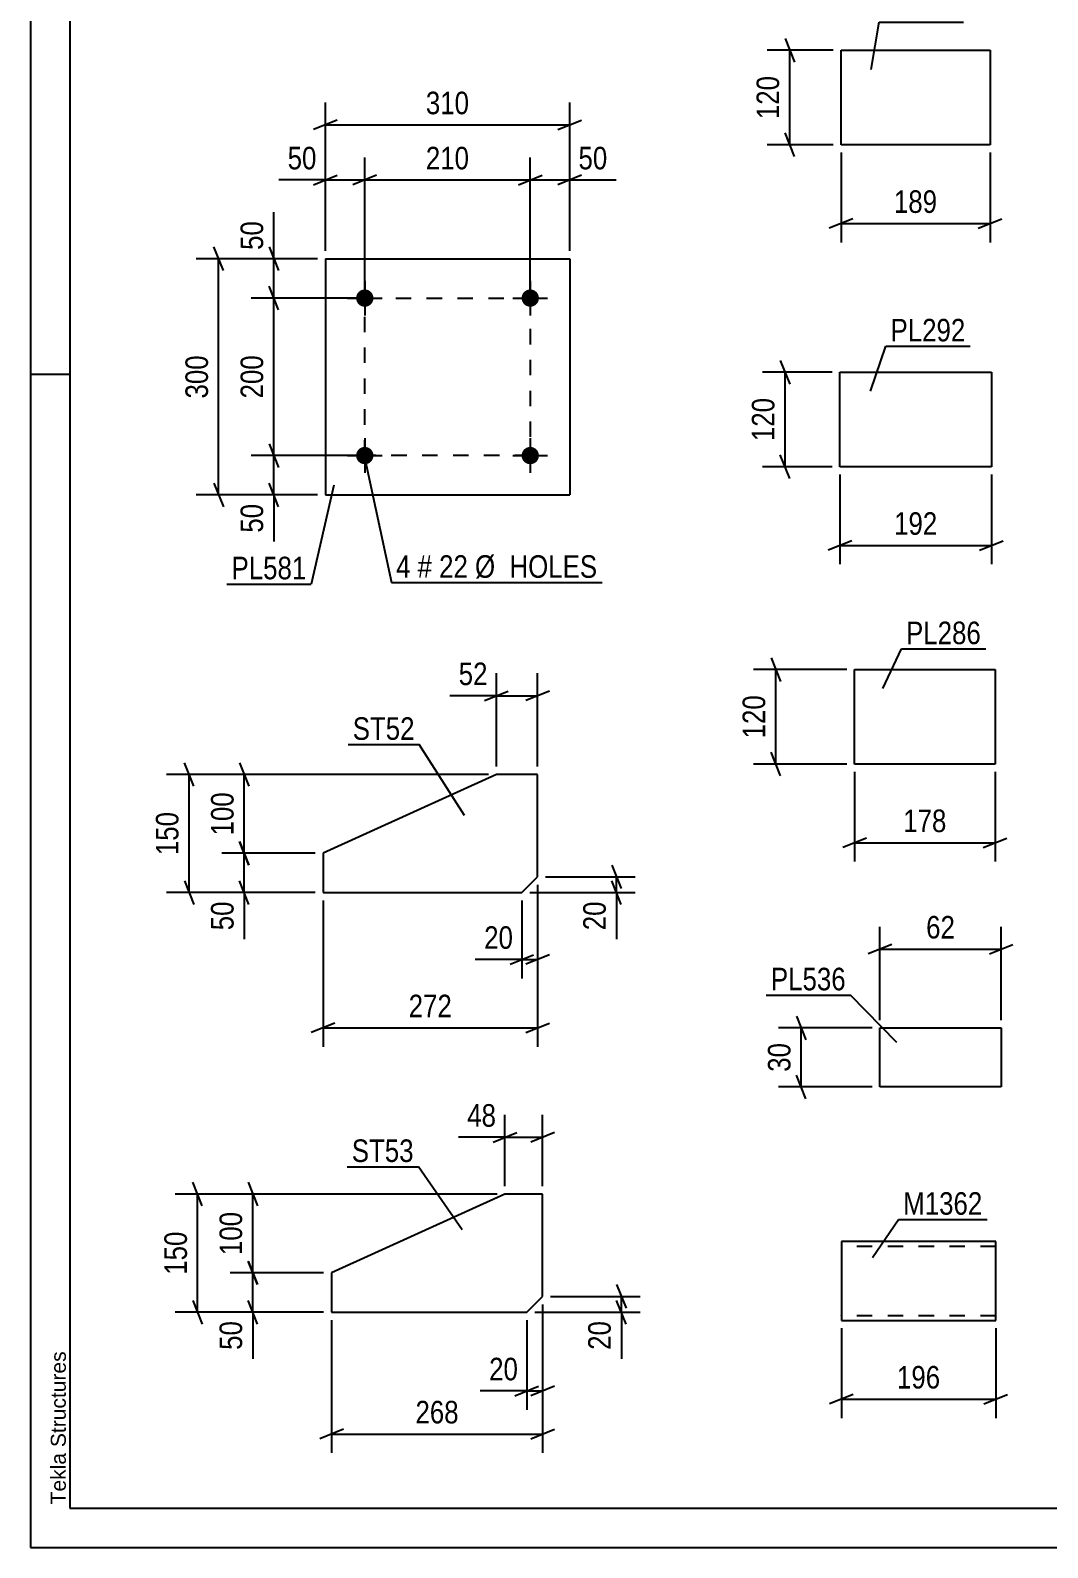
# Model space of a CAD drawing. Header units: millimetres. Extents: x 0 to 594, y 0 to 420.
# Drawn here: x 0 to 129.1, y 0 to 192.7 of the extents above; entities that cross this region are included whole.
import ezdxf

# ---------------------------------------------------------------- set-up
doc = ezdxf.new("R2010")
doc.units = ezdxf.units.MM
doc.linetypes.add('DXK_LINE_DOT2', pattern=[3.9198, 1.9599, -1.9599])
doc.styles.add('Arial', font='ARIAL.TTF', dxfattribs={"height": 0.2})
doc.styles.add('Arial Narrow', font='ARIALN.TTF', dxfattribs={"height": 0.2})

# ---------------------------------------------------------------- blocks, each defined once
blk = doc.blocks.new('Unknown-122574334-1163')
at = {"color": 5, "linetype": 'Continuous'}
for p, q in [((0, 420), (0, 0)), ((5, 415), (5, 5)), ((5, 149), (0, 149)), ((5, 5), (589, 5)), ((0, 0), (594, 0))]:
    blk.add_line(p, q, dxfattribs=at)
at = {"color": 174, "linetype": 'Continuous', "style": 'Arial'}
blk.add_text('Tekla Structures', height=1.9102, rotation=90, dxfattribs=at).set_placement((4.5, 5.5))
blk = doc.blocks.new('Part-122574334-15957 - 15956')
at = {"color": 2, "linetype": 'Continuous'}
for p, q in [((59.14, 98.19), (37.14, 88.19)), ((64.37, 98.19), (59.14, 98.19)), ((64.37, 85.19), (64.37, 98.19)), ((37.14, 88.19), (37.14, 83.19)), ((62.37, 83.19), (64.37, 85.19)), ((37.14, 83.19), (62.37, 83.19))]:
    blk.add_line(p, q, dxfattribs=at)
blk = doc.blocks.new('Part-122574334-15966 - 15965')
at = {"color": 2, "linetype": 'Continuous'}
for p, q in [((60.22, 44.9), (38.22, 34.9)), ((65, 44.9), (60.22, 44.9)), ((65, 31.9), (65, 44.9)), ((38.22, 34.9), (38.22, 29.9)), ((63, 29.9), (65, 31.9)), ((38.22, 29.9), (63, 29.9))]:
    blk.add_line(p, q, dxfattribs=at)
blk = doc.blocks.new('Part-122574334-15984 - 15983')
at = {"color": 2, "linetype": 'Continuous'}
for p, q in [((102.88, 178.16), (102.88, 190.16)), ((102.88, 190.16), (121.79, 190.16)), ((121.79, 190.16), (121.79, 178.16)), ((121.79, 178.16), (102.88, 178.16))]:
    blk.add_line(p, q, dxfattribs=at)
blk = doc.blocks.new('Part-122574334-15992 - 15991')
at = {"color": 2, "linetype": 'Continuous'}
for p, q in [((102.74, 137.28), (102.74, 149.28)), ((102.74, 149.28), (121.97, 149.28)), ((121.97, 149.28), (121.97, 137.28)), ((121.97, 137.28), (102.74, 137.28))]:
    blk.add_line(p, q, dxfattribs=at)
blk = doc.blocks.new('Part-122574334-16002 - 16001')
at = {"color": 2, "linetype": 'Continuous'}
for p, q in [((104.6, 99.52), (104.6, 111.52)), ((104.6, 111.52), (122.43, 111.52)), ((122.43, 111.52), (122.43, 99.52)), ((122.43, 99.52), (104.6, 99.52))]:
    blk.add_line(p, q, dxfattribs=at)
blk = doc.blocks.new('Part-122574334-16016 - 16015')
at = {"color": 2, "linetype": 'Continuous'}
for p, q in [((107.81, 58.51), (107.81, 66.01)), ((107.81, 66.01), (123.2, 66.01)), ((123.2, 66.01), (123.2, 58.51)), ((123.2, 58.51), (107.81, 58.51))]:
    blk.add_line(p, q, dxfattribs=at)
blk = doc.blocks.new('Part-122574334-16065 - 16064')
at = {"color": 2, "linetype": 'Continuous'}
for p, q in [((122.52, 38.86), (102.92, 38.86)), ((102.92, 38.86), (102.92, 28.95)), ((122.52, 28.86), (122.52, 38.86)), ((102.92, 28.95), (102.92, 28.86)), ((102.92, 28.86), (122.52, 28.86))]:
    blk.add_line(p, q, dxfattribs=at)
at = {"color": 7, "linetype": 'DXK_LINE_DOT2'}
for p, q in [((122.52, 38.26), (102.92, 38.26)), ((102.92, 29.46), (102.92, 29.5)), ((122.52, 29.46), (102.92, 29.46)), ((122.52, 29.46), (122.52, 29.5))]:
    blk.add_line(p, q, dxfattribs=at)
blk = doc.blocks.new('Part-122574334-16072 - 16071')
at = {"color": 2, "linetype": 'Continuous'}
for p, q in [((37.44, 163.69), (37.44, 133.69)), ((37.44, 163.69), (68.44, 163.69)), ((68.44, 163.69), (68.44, 133.69)), ((37.44, 133.69), (68.44, 133.69))]:
    blk.add_line(p, q, dxfattribs=at)
blk = doc.blocks.new('Bolt-122574334-16073 - 16071')
at = {"linetype": 'Continuous'}
for points in [[(43.54, 138.69, -1), (41.34, 138.69, -1)], [(64.54, 138.69, -1), (62.34, 138.69, -1)]]:
    blk.add_hatch(color=1, dxfattribs=at).paths.add_polyline_path(points)
at = {"color": 1, "linetype": 'Continuous'}
for p, q in [((42.44, 140.89), (42.44, 136.49)), ((63.44, 140.89), (63.44, 136.49)), ((40.24, 138.69), (44.64, 138.69)), ((61.24, 138.69), (65.64, 138.69))]:
    blk.add_line(p, q, dxfattribs=at)
blk = doc.blocks.new('Bolt-122574334-16074 - 16071')
at = {"linetype": 'Continuous'}
for points in [[(43.54, 158.69, -1), (41.34, 158.69, -1)], [(64.54, 158.69, -1), (62.34, 158.69, -1)]]:
    blk.add_hatch(color=1, dxfattribs=at).paths.add_polyline_path(points)
at = {"color": 1, "linetype": 'Continuous'}
for p, q in [((42.44, 160.89), (42.44, 156.49)), ((63.44, 160.89), (63.44, 156.49)), ((40.24, 158.69), (44.64, 158.69)), ((61.24, 158.69), (65.64, 158.69))]:
    blk.add_line(p, q, dxfattribs=at)
blk = doc.blocks.new('Rectangle-122574334-19931 - 16071')
at = {"color": 1, "linetype": 'DXK_LINE_DOT2'}
blk.add_lwpolyline([(42.44, 158.69), (63.44, 158.69), (63.44, 138.69), (42.44, 138.69), (42.44, 158.69)], close=True, dxfattribs=at)
blk = doc.blocks.new('StraightDimension-122574334-16575 - 15956')
at = {"color": 7, "linetype": 'Continuous'}
for p, q in [((65.37, 85.19), (76.77, 85.19)), ((73.77, 86.69), (74.97, 83.69)), ((74.37, 83.19), (74.37, 85.19)), ((63.37, 83.19), (76.77, 83.19)), ((74.97, 81.69), (73.77, 84.69))]:
    blk.add_line(p, q, dxfattribs=at)
at = {"color": 0}
blk.add_wipeout([(73.62, 82.66), (69.42, 82.66), (69.42, 77.81), (73.62, 77.81)], dxfattribs=at)
at = {"color": 7, "linetype": 'Continuous'}
blk.add_line((74.37, 83.19), (74.37, 77.28), dxfattribs=at)
blk.add_line((74.37, 83.19), (74.37, 77.28), dxfattribs=at)
at = {"color": 3, "style": 'Arial Narrow'}
blk.add_text('20', height=2.863, rotation=90.0002, dxfattribs=at).set_placement((73.02, 78.41))
blk = doc.blocks.new('StraightDimension-122574334-16567 - 15956')
at = {"color": 7, "linetype": 'Continuous'}
for p, q in [((64.37, 84.19), (64.37, 72.3)), ((62.37, 82.19), (62.37, 72.3)), ((60.87, 74.1), (63.87, 75.3)), ((65.87, 75.3), (62.87, 74.1)), ((62.37, 74.7), (64.37, 74.7))]:
    blk.add_line(p, q, dxfattribs=at)
at = {"color": 0}
blk.add_wipeout([(61.84, 75.45), (61.84, 79.65), (56.99, 79.65), (56.99, 75.45)], dxfattribs=at)
at = {"color": 7, "linetype": 'Continuous'}
blk.add_line((62.37, 74.7), (56.46, 74.7), dxfattribs=at)
blk.add_line((62.37, 74.7), (56.46, 74.7), dxfattribs=at)
at = {"color": 3, "style": 'Arial Narrow'}
blk.add_text('20', height=2.863, dxfattribs=at).set_placement((57.59, 76.05))
blk = doc.blocks.new('StraightDimension-122574334-16579 - 15956')
at = {"color": 7, "linetype": 'Continuous'}
for p, q in [((26.54, 99.69), (27.74, 96.69)), ((58.14, 98.19), (24.29, 98.19)), ((27.14, 88.19), (27.14, 98.19)), ((27.74, 86.69), (26.54, 89.69)), ((36.14, 88.19), (24.29, 88.19))]:
    blk.add_line(p, q, dxfattribs=at)
at = {"color": 0}
blk.add_wipeout([(26.39, 96.53), (22.19, 96.53), (22.19, 89.85), (26.39, 89.85)], dxfattribs=at)
at = {"color": 3, "style": 'Arial Narrow'}
blk.add_text('100', height=2.863, rotation=90.0002, dxfattribs=at).set_placement((25.79, 90.45))
blk = doc.blocks.new('StraightDimension-122574334-16571 - 15956')
at = {"color": 7, "linetype": 'Continuous'}
for p, q in [((59.14, 99.19), (59.14, 111.04)), ((64.37, 99.19), (64.37, 111.04)), ((57.64, 107.59), (60.64, 108.79)), ((59.14, 108.19), (64.37, 108.19)), ((65.87, 108.79), (62.87, 107.59))]:
    blk.add_line(p, q, dxfattribs=at)
at = {"color": 0}
blk.add_wipeout([(58.62, 108.94), (58.62, 113.14), (53.76, 113.14), (53.76, 108.94)], dxfattribs=at)
at = {"color": 7, "linetype": 'Continuous'}
blk.add_line((59.14, 108.19), (53.24, 108.19), dxfattribs=at)
blk.add_line((59.14, 108.19), (53.24, 108.19), dxfattribs=at)
at = {"color": 3, "style": 'Arial Narrow'}
blk.add_text('52', height=2.863, dxfattribs=at).set_placement((54.36, 109.54))
blk = doc.blocks.new('StraightDimension-122574334-16580 - 15956')
at = {"color": 7, "linetype": 'Continuous'}
for p, q in [((26.54, 89.69), (27.74, 86.69)), ((36.14, 88.19), (24.29, 88.19)), ((27.14, 83.19), (27.14, 88.19)), ((36.14, 83.19), (24.29, 83.19)), ((27.74, 81.69), (26.54, 84.69))]:
    blk.add_line(p, q, dxfattribs=at)
at = {"color": 0}
blk.add_wipeout([(26.39, 82.66), (22.19, 82.66), (22.19, 77.81), (26.39, 77.81)], dxfattribs=at)
at = {"color": 7, "linetype": 'Continuous'}
blk.add_line((27.14, 83.19), (27.14, 77.28), dxfattribs=at)
blk.add_line((27.14, 83.19), (27.14, 77.28), dxfattribs=at)
at = {"color": 3, "style": 'Arial Narrow'}
blk.add_text('50', height=2.863, rotation=90.0002, dxfattribs=at).set_placement((25.79, 78.41))
blk = doc.blocks.new('StraightDimension-122574334-16585 - 15956')
at = {"color": 7, "linetype": 'Continuous'}
for p, q in [((64.37, 84.19), (64.37, 63.61)), ((37.14, 82.19), (37.14, 63.61)), ((38.64, 66.61), (35.64, 65.41)), ((37.14, 66.01), (64.37, 66.01)), ((62.87, 65.41), (65.87, 66.61))]:
    blk.add_line(p, q, dxfattribs=at)
at = {"color": 0}
blk.add_wipeout([(54.1, 66.76), (54.1, 70.96), (47.41, 70.96), (47.41, 66.76)], dxfattribs=at)
at = {"color": 3, "style": 'Arial Narrow'}
blk.add_text('272', height=2.863, dxfattribs=at).set_placement((48.01, 67.36))
blk = doc.blocks.new('StraightDimension-122574334-16589 - 15956')
at = {"color": 7, "linetype": 'Continuous'}
for p, q in [((20.74, 96.69), (19.54, 99.69)), ((58.14, 98.19), (17.29, 98.19)), ((20.14, 83.19), (20.14, 98.19)), ((36.14, 83.19), (17.29, 83.19)), ((19.54, 84.69), (20.74, 81.69))]:
    blk.add_line(p, q, dxfattribs=at)
at = {"color": 0}
blk.add_wipeout([(19.39, 94.03), (15.19, 94.03), (15.19, 87.35), (19.39, 87.35)], dxfattribs=at)
at = {"color": 3, "style": 'Arial Narrow'}
blk.add_text('150', height=2.863, rotation=90.0002, dxfattribs=at).set_placement((18.79, 87.95))
blk = doc.blocks.new('StraightDimension-122574334-16605 - 15965')
at = {"color": 7, "linetype": 'Continuous'}
for p, q in [((27.62, 46.4), (28.82, 43.4)), ((59.22, 44.9), (25.37, 44.9)), ((28.22, 34.9), (28.22, 44.9)), ((37.22, 34.9), (25.37, 34.9)), ((28.82, 33.4), (27.62, 36.4))]:
    blk.add_line(p, q, dxfattribs=at)
at = {"color": 0}
blk.add_wipeout([(27.47, 43.25), (23.27, 43.25), (23.27, 36.56), (27.47, 36.56)], dxfattribs=at)
at = {"color": 3, "style": 'Arial Narrow'}
blk.add_text('100', height=2.863, rotation=90.0002, dxfattribs=at).set_placement((26.87, 37.16))
blk = doc.blocks.new('StraightDimension-122574334-16597 - 15965')
at = {"color": 7, "linetype": 'Continuous'}
for p, q in [((65, 30.9), (65, 17.5)), ((63, 28.9), (63, 17.5)), ((61.5, 19.3), (64.5, 20.5)), ((63, 19.9), (65, 19.9)), ((66.5, 20.5), (63.5, 19.3))]:
    blk.add_line(p, q, dxfattribs=at)
at = {"color": 0}
blk.add_wipeout([(62.47, 20.65), (62.47, 24.85), (57.62, 24.85), (57.62, 20.65)], dxfattribs=at)
at = {"color": 7, "linetype": 'Continuous'}
blk.add_line((63, 19.9), (57.09, 19.9), dxfattribs=at)
blk.add_line((63, 19.9), (57.09, 19.9), dxfattribs=at)
at = {"color": 3, "style": 'Arial Narrow'}
blk.add_text('20', height=2.863, dxfattribs=at).set_placement((58.22, 21.25))
blk = doc.blocks.new('StraightDimension-122574334-16601 - 15965')
at = {"color": 7, "linetype": 'Continuous'}
for p, q in [((74.4, 33.4), (75.6, 30.4)), ((66, 31.9), (77.4, 31.9)), ((75.6, 28.4), (74.4, 31.4)), ((75, 29.9), (75, 31.9)), ((64, 29.9), (77.4, 29.9))]:
    blk.add_line(p, q, dxfattribs=at)
at = {"color": 0}
blk.add_wipeout([(74.25, 29.38), (70.05, 29.38), (70.05, 24.52), (74.25, 24.52)], dxfattribs=at)
at = {"color": 7, "linetype": 'Continuous'}
blk.add_line((75, 29.9), (75, 24), dxfattribs=at)
blk.add_line((75, 29.9), (75, 24), dxfattribs=at)
at = {"color": 3, "style": 'Arial Narrow'}
blk.add_text('20', height=2.863, rotation=90.0002, dxfattribs=at).set_placement((73.65, 25.12))
blk = doc.blocks.new('StraightDimension-122574334-16593 - 15965')
at = {"color": 7, "linetype": 'Continuous'}
for p, q in [((60.22, 45.9), (60.22, 54.96)), ((65, 45.9), (65, 54.96)), ((58.72, 51.51), (61.72, 52.71)), ((60.22, 52.11), (65, 52.11)), ((66.5, 52.71), (63.5, 51.51))]:
    blk.add_line(p, q, dxfattribs=at)
at = {"color": 0}
blk.add_wipeout([(59.7, 52.86), (59.7, 57.06), (54.84, 57.06), (54.84, 52.86)], dxfattribs=at)
at = {"color": 7, "linetype": 'Continuous'}
blk.add_line((60.22, 52.11), (54.32, 52.11), dxfattribs=at)
blk.add_line((60.22, 52.11), (54.32, 52.11), dxfattribs=at)
at = {"color": 3, "style": 'Arial Narrow'}
blk.add_text('48', height=2.863, dxfattribs=at).set_placement((55.44, 53.46))
blk = doc.blocks.new('StraightDimension-122574334-16606 - 15965')
at = {"color": 7, "linetype": 'Continuous'}
for p, q in [((37.22, 34.9), (25.37, 34.9)), ((27.62, 36.4), (28.82, 33.4)), ((28.22, 29.9), (28.22, 34.9)), ((28.82, 28.4), (27.62, 31.4)), ((37.22, 29.9), (25.37, 29.9))]:
    blk.add_line(p, q, dxfattribs=at)
at = {"color": 0}
blk.add_wipeout([(27.47, 29.38), (23.27, 29.38), (23.27, 24.52), (27.47, 24.52)], dxfattribs=at)
at = {"color": 7, "linetype": 'Continuous'}
blk.add_line((28.22, 29.9), (28.22, 24), dxfattribs=at)
blk.add_line((28.22, 29.9), (28.22, 24), dxfattribs=at)
at = {"color": 3, "style": 'Arial Narrow'}
blk.add_text('50', height=2.863, rotation=90.0002, dxfattribs=at).set_placement((26.87, 25.12))
blk = doc.blocks.new('StraightDimension-122574334-16611 - 15965')
at = {"color": 7, "linetype": 'Continuous'}
for p, q in [((65, 30.9), (65, 12.03)), ((38.22, 28.9), (38.22, 12.03)), ((39.72, 15.03), (36.72, 13.83)), ((38.22, 14.43), (65, 14.43)), ((63.5, 13.83), (66.5, 15.03))]:
    blk.add_line(p, q, dxfattribs=at)
at = {"color": 0}
blk.add_wipeout([(54.95, 15.18), (54.95, 19.38), (48.27, 19.38), (48.27, 15.18)], dxfattribs=at)
at = {"color": 3, "style": 'Arial Narrow'}
blk.add_text('268', height=2.863, dxfattribs=at).set_placement((48.87, 15.78))
blk = doc.blocks.new('StraightDimension-122574334-16615 - 15965')
at = {"color": 7, "linetype": 'Continuous'}
for p, q in [((21.82, 43.4), (20.62, 46.4)), ((59.22, 44.9), (18.37, 44.9)), ((21.22, 29.9), (21.22, 44.9)), ((20.62, 31.4), (21.82, 28.4)), ((37.22, 29.9), (18.37, 29.9))]:
    blk.add_line(p, q, dxfattribs=at)
at = {"color": 0}
blk.add_wipeout([(20.47, 40.75), (16.27, 40.75), (16.27, 34.06), (20.47, 34.06)], dxfattribs=at)
at = {"color": 3, "style": 'Arial Narrow'}
blk.add_text('150', height=2.863, rotation=90.0002, dxfattribs=at).set_placement((19.87, 34.66))
blk = doc.blocks.new('StraightDimension-122574334-16627 - 15983')
at = {"color": 7, "linetype": 'Continuous'}
for p, q in [((95.77, 191.66), (96.97, 188.66)), ((101.88, 190.16), (93.52, 190.16)), ((96.37, 178.16), (96.37, 190.16)), ((96.97, 176.66), (95.77, 179.66)), ((101.88, 178.16), (93.52, 178.16))]:
    blk.add_line(p, q, dxfattribs=at)
at = {"color": 0}
blk.add_wipeout([(95.62, 187.5), (91.42, 187.5), (91.42, 180.82), (95.62, 180.82)], dxfattribs=at)
at = {"color": 3, "style": 'Arial Narrow'}
blk.add_text('120', height=2.863, rotation=90.0002, dxfattribs=at).set_placement((95.02, 181.42))
blk = doc.blocks.new('StraightDimension-122574334-16631 - 15983')
at = {"color": 7, "linetype": 'Continuous'}
for p, q in [((102.88, 177.16), (102.88, 165.76)), ((121.79, 177.16), (121.79, 165.76)), ((104.38, 168.76), (101.38, 167.56)), ((102.88, 168.16), (121.79, 168.16)), ((120.29, 167.56), (123.29, 168.76))]:
    blk.add_line(p, q, dxfattribs=at)
at = {"color": 0}
blk.add_wipeout([(115.68, 168.91), (115.68, 173.11), (108.99, 173.11), (108.99, 168.91)], dxfattribs=at)
at = {"color": 3, "style": 'Arial Narrow'}
blk.add_text('189', height=2.863, dxfattribs=at).set_placement((109.59, 169.51))
blk = doc.blocks.new('StraightDimension-122574334-16635 - 15991')
at = {"color": 7, "linetype": 'Continuous'}
for p, q in [((95.17, 150.78), (96.37, 147.78)), ((101.74, 149.28), (92.92, 149.28)), ((95.77, 137.28), (95.77, 149.28)), ((96.37, 135.78), (95.17, 138.78)), ((101.74, 137.28), (92.92, 137.28))]:
    blk.add_line(p, q, dxfattribs=at)
at = {"color": 0}
blk.add_wipeout([(95.02, 146.62), (90.82, 146.62), (90.82, 139.93), (95.02, 139.93)], dxfattribs=at)
at = {"color": 3, "style": 'Arial Narrow'}
blk.add_text('120', height=2.863, rotation=90.0002, dxfattribs=at).set_placement((94.42, 140.53))
blk = doc.blocks.new('StraightDimension-122574334-16639 - 15991')
at = {"color": 7, "linetype": 'Continuous'}
for p, q in [((102.74, 136.28), (102.74, 124.88)), ((121.97, 136.28), (121.97, 124.88)), ((104.24, 127.88), (101.24, 126.68)), ((102.74, 127.28), (121.97, 127.28)), ((120.47, 126.68), (123.47, 127.88))]:
    blk.add_line(p, q, dxfattribs=at)
at = {"color": 0}
blk.add_wipeout([(115.7, 128.03), (115.7, 132.23), (109.01, 132.23), (109.01, 128.03)], dxfattribs=at)
at = {"color": 3, "style": 'Arial Narrow'}
blk.add_text('192', height=2.863, dxfattribs=at).set_placement((109.61, 128.63))
blk = doc.blocks.new('StraightDimension-122574334-16643 - 16001')
at = {"color": 7, "linetype": 'Continuous'}
for p, q in [((94, 113.02), (95.2, 110.02)), ((103.6, 111.52), (91.75, 111.52)), ((94.6, 99.52), (94.6, 111.52)), ((95.2, 98.02), (94, 101.02)), ((103.6, 99.52), (91.75, 99.52))]:
    blk.add_line(p, q, dxfattribs=at)
at = {"color": 0}
blk.add_wipeout([(93.85, 108.86), (89.65, 108.86), (89.65, 102.18), (93.85, 102.18)], dxfattribs=at)
at = {"color": 3, "style": 'Arial Narrow'}
blk.add_text('120', height=2.863, rotation=90.0002, dxfattribs=at).set_placement((93.25, 102.78))
blk = doc.blocks.new('StraightDimension-122574334-16647 - 16001')
at = {"color": 7, "linetype": 'Continuous'}
for p, q in [((104.6, 98.52), (104.6, 87.12)), ((122.43, 98.52), (122.43, 87.12)), ((106.1, 90.12), (103.1, 88.92)), ((104.6, 89.52), (122.43, 89.52)), ((120.93, 88.92), (123.93, 90.12))]:
    blk.add_line(p, q, dxfattribs=at)
at = {"color": 0}
blk.add_wipeout([(116.86, 90.27), (116.86, 94.47), (110.17, 94.47), (110.17, 90.27)], dxfattribs=at)
at = {"color": 3, "style": 'Arial Narrow'}
blk.add_text('178', height=2.863, dxfattribs=at).set_placement((110.77, 90.87))
blk = doc.blocks.new('StraightDimension-122574334-16655 - 16015')
at = {"color": 7, "linetype": 'Continuous'}
for p, q in [((107.81, 67.01), (107.81, 78.86)), ((123.2, 67.01), (123.2, 78.86)), ((109.31, 76.61), (106.31, 75.41)), ((107.81, 76.01), (123.2, 76.01)), ((121.7, 75.41), (124.7, 76.61))]:
    blk.add_line(p, q, dxfattribs=at)
at = {"color": 0}
blk.add_wipeout([(117.93, 76.76), (117.93, 80.96), (113.08, 80.96), (113.08, 76.76)], dxfattribs=at)
at = {"color": 3, "style": 'Arial Narrow'}
blk.add_text('62', height=2.863, dxfattribs=at).set_placement((113.68, 77.36))
blk = doc.blocks.new('StraightDimension-122574334-16651 - 16015')
at = {"color": 7, "linetype": 'Continuous'}
for p, q in [((97.21, 67.51), (98.41, 64.51)), ((106.81, 66.01), (94.96, 66.01)), ((97.81, 58.51), (97.81, 66.01)), ((98.41, 57.01), (97.21, 60.01)), ((106.81, 58.51), (94.96, 58.51))]:
    blk.add_line(p, q, dxfattribs=at)
at = {"color": 0}
blk.add_wipeout([(97.06, 64.69), (92.86, 64.69), (92.86, 59.83), (97.06, 59.83)], dxfattribs=at)
at = {"color": 3, "style": 'Arial Narrow'}
blk.add_text('30', height=2.863, rotation=90.0002, dxfattribs=at).set_placement((96.46, 60.43))
blk = doc.blocks.new('StraightDimension-122574334-16726 - 16064')
at = {"color": 7, "linetype": 'Continuous'}
for p, q in [((102.92, 27.86), (102.92, 16.46)), ((122.52, 27.86), (122.52, 16.46)), ((104.42, 19.46), (101.42, 18.26)), ((121.02, 18.26), (124.02, 19.46)), ((102.92, 18.86), (122.52, 18.86))]:
    blk.add_line(p, q, dxfattribs=at)
at = {"color": 0}
blk.add_wipeout([(116.06, 19.61), (116.06, 23.81), (109.38, 23.81), (109.38, 19.61)], dxfattribs=at)
at = {"color": 3, "style": 'Arial Narrow'}
blk.add_text('196', height=2.863, dxfattribs=at).set_placement((109.98, 20.21))
blk = doc.blocks.new('StraightDimension-122574334-19889 - 16071')
at = {"color": 7, "linetype": 'Continuous'}
for p, q in [((63.44, 159.69), (63.44, 176.54)), ((68.44, 164.69), (68.44, 176.54)), ((61.94, 173.09), (64.94, 174.29)), ((63.44, 173.69), (68.44, 173.69)), ((69.94, 174.29), (66.94, 173.09))]:
    blk.add_line(p, q, dxfattribs=at)
at = {"color": 0}
blk.add_wipeout([(73.82, 174.44), (73.82, 178.64), (68.96, 178.64), (68.96, 174.44)], dxfattribs=at)
at = {"color": 7, "linetype": 'Continuous'}
blk.add_line((68.44, 173.69), (74.34, 173.69), dxfattribs=at)
blk.add_line((68.44, 173.69), (74.34, 173.69), dxfattribs=at)
at = {"color": 3, "style": 'Arial Narrow'}
blk.add_text('50', height=2.863, dxfattribs=at).set_placement((69.56, 175.04))
blk = doc.blocks.new('StraightDimension-122574334-16731 - 16071')
at = {"color": 7, "linetype": 'Continuous'}
for p, q in [((31.49, 157.19), (30.29, 160.19)), ((41.44, 158.69), (28.04, 158.69)), ((30.89, 138.69), (30.89, 158.69)), ((30.29, 140.19), (31.49, 137.19)), ((41.44, 138.69), (28.04, 138.69))]:
    blk.add_line(p, q, dxfattribs=at)
at = {"color": 0}
blk.add_wipeout([(30.14, 152.03), (25.94, 152.03), (25.94, 145.35), (30.14, 145.35)], dxfattribs=at)
at = {"color": 3, "style": 'Arial Narrow'}
blk.add_text('200', height=2.863, rotation=90.0002, dxfattribs=at).set_placement((29.54, 145.95))
blk = doc.blocks.new('StraightDimension-122574334-16730 - 16071')
at = {"color": 7, "linetype": 'Continuous'}
for p, q in [((30.29, 165.19), (31.49, 162.19)), ((36.44, 163.69), (28.04, 163.69)), ((30.89, 158.69), (30.89, 163.69)), ((31.49, 157.19), (30.29, 160.19)), ((41.44, 158.69), (28.04, 158.69))]:
    blk.add_line(p, q, dxfattribs=at)
at = {"color": 0}
blk.add_wipeout([(30.14, 169.07), (25.94, 169.07), (25.94, 164.21), (30.14, 164.21)], dxfattribs=at)
at = {"color": 7, "linetype": 'Continuous'}
blk.add_line((30.89, 163.69), (30.89, 169.59), dxfattribs=at)
blk.add_line((30.89, 163.69), (30.89, 169.59), dxfattribs=at)
at = {"color": 3, "style": 'Arial Narrow'}
blk.add_text('50', height=2.863, rotation=90.0002, dxfattribs=at).set_placement((29.54, 164.81))
blk = doc.blocks.new('StraightDimension-122574334-16732 - 16071')
at = {"color": 7, "linetype": 'Continuous'}
for p, q in [((30.29, 140.19), (31.49, 137.19)), ((41.44, 138.69), (28.04, 138.69)), ((30.89, 133.69), (30.89, 138.69)), ((31.49, 132.19), (30.29, 135.19)), ((36.44, 133.69), (28.04, 133.69))]:
    blk.add_line(p, q, dxfattribs=at)
at = {"color": 0}
blk.add_wipeout([(30.14, 133.16), (25.94, 133.16), (25.94, 128.3), (30.14, 128.3)], dxfattribs=at)
at = {"color": 7, "linetype": 'Continuous'}
blk.add_line((30.89, 133.69), (30.89, 127.78), dxfattribs=at)
blk.add_line((30.89, 133.69), (30.89, 127.78), dxfattribs=at)
at = {"color": 3, "style": 'Arial Narrow'}
blk.add_text('50', height=2.863, rotation=90.0002, dxfattribs=at).set_placement((29.54, 128.9))
blk = doc.blocks.new('StraightDimension-122574334-19890 - 16071')
at = {"color": 7, "linetype": 'Continuous'}
for p, q in [((42.44, 159.69), (42.44, 176.54)), ((63.44, 159.69), (63.44, 176.54)), ((43.94, 174.29), (40.94, 173.09)), ((42.44, 173.69), (63.44, 173.69)), ((61.94, 173.09), (64.94, 174.29))]:
    blk.add_line(p, q, dxfattribs=at)
at = {"color": 0}
blk.add_wipeout([(56.28, 174.44), (56.28, 178.64), (49.59, 178.64), (49.59, 174.44)], dxfattribs=at)
at = {"color": 3, "style": 'Arial Narrow'}
blk.add_text('210', height=2.863, dxfattribs=at).set_placement((50.19, 175.04))
blk = doc.blocks.new('StraightDimension-122574334-16742 - 16071')
at = {"color": 7, "linetype": 'Continuous'}
for p, q in [((24.49, 162.19), (23.29, 165.19)), ((36.44, 163.69), (21.04, 163.69)), ((23.89, 133.69), (23.89, 163.69)), ((23.29, 135.19), (24.49, 132.19)), ((36.44, 133.69), (21.04, 133.69))]:
    blk.add_line(p, q, dxfattribs=at)
at = {"color": 0}
blk.add_wipeout([(23.14, 152.03), (18.94, 152.03), (18.94, 145.34), (23.14, 145.34)], dxfattribs=at)
at = {"color": 3, "style": 'Arial Narrow'}
blk.add_text('300', height=2.863, rotation=90.0002, dxfattribs=at).set_placement((22.54, 145.94))
blk = doc.blocks.new('StraightDimension-122574334-16762 - 16071')
at = {"color": 7, "linetype": 'Continuous'}
for p, q in [((37.44, 164.69), (37.44, 183.54)), ((68.44, 164.69), (68.44, 183.54)), ((38.94, 181.29), (35.94, 180.09)), ((66.94, 180.09), (69.94, 181.29)), ((37.44, 180.69), (68.44, 180.69))]:
    blk.add_line(p, q, dxfattribs=at)
at = {"color": 0}
blk.add_wipeout([(56.28, 181.44), (56.28, 185.64), (49.59, 185.64), (49.59, 181.44)], dxfattribs=at)
at = {"color": 3, "style": 'Arial Narrow'}
blk.add_text('310', height=2.863, dxfattribs=at).set_placement((50.19, 182.04))
blk = doc.blocks.new('StraightDimension-122574334-19891 - 16071')
at = {"color": 7, "linetype": 'Continuous'}
for p, q in [((37.44, 164.69), (37.44, 176.54)), ((42.44, 159.69), (42.44, 176.54)), ((35.94, 173.09), (38.94, 174.29)), ((37.44, 173.69), (42.44, 173.69)), ((43.94, 174.29), (40.94, 173.09))]:
    blk.add_line(p, q, dxfattribs=at)
at = {"color": 0}
blk.add_wipeout([(36.91, 174.44), (36.91, 178.64), (32.05, 178.64), (32.05, 174.44)], dxfattribs=at)
at = {"color": 7, "linetype": 'Continuous'}
blk.add_line((37.44, 173.69), (31.53, 173.69), dxfattribs=at)
blk.add_line((37.44, 173.69), (31.53, 173.69), dxfattribs=at)
at = {"color": 3, "style": 'Arial Narrow'}
blk.add_text('50', height=2.863, dxfattribs=at).set_placement((32.65, 175.04))
blk = doc.blocks.new('Mark-122574334-17088 - 15956')
at = {"color": 0}
blk.add_wipeout([(48.76, 102.59), (48.76, 105.59), (40.91, 105.59), (40.91, 102.59)], dxfattribs=at)
blk.add_wipeout([(48.76, 102.59), (48.76, 105.59), (40.91, 105.59), (40.91, 102.59)], dxfattribs=at)
at = {"color": 30, "linetype": 'Continuous'}
for p in [(40.31, 101.99), (55.09, 92.99)]:
    blk.add_line(p, (49.36, 101.99), dxfattribs=at)
at = {"color": 3, "style": 'Arial Narrow'}
blk.add_text('ST52', height=2.863, dxfattribs=at).set_placement((40.91, 102.59))
blk = doc.blocks.new('Mark-122574334-17091 - 15965')
at = {"color": 0}
blk.add_wipeout([(48.65, 48.98), (48.65, 51.98), (40.79, 51.98), (40.79, 48.98)], dxfattribs=at)
blk.add_wipeout([(48.65, 48.98), (48.65, 51.98), (40.79, 51.98), (40.79, 48.98)], dxfattribs=at)
at = {"color": 30, "linetype": 'Continuous'}
for p in [(40.19, 48.38), (54.79, 40.35)]:
    blk.add_line(p, (49.25, 48.38), dxfattribs=at)
at = {"color": 3, "style": 'Arial Narrow'}
blk.add_text('ST53', height=2.863, dxfattribs=at).set_placement((40.79, 48.98))
blk = doc.blocks.new('Mark-122574334-17097 - 15983')
at = {"color": 0}
blk.add_wipeout([(117.83, 194.32), (117.83, 197.32), (108.33, 197.32), (108.33, 194.32)], dxfattribs=at)
blk.add_wipeout([(117.83, 194.32), (117.83, 197.32), (108.33, 197.32), (108.33, 194.32)], dxfattribs=at)
at = {"color": 30, "linetype": 'Continuous'}
for p, q in [((106.69, 187.73), (107.73, 193.72)), ((107.73, 193.72), (118.43, 193.72))]:
    blk.add_line(p, q, dxfattribs=at)
at = {"color": 3, "style": 'Arial Narrow'}
blk.add_text('PL290', height=2.863, dxfattribs=at).set_placement((108.33, 194.32))
blk = doc.blocks.new('Mark-122574334-17100 - 15991')
at = {"color": 0}
blk.add_wipeout([(118.67, 153.19), (118.67, 156.19), (109.16, 156.19), (109.16, 153.19)], dxfattribs=at)
blk.add_wipeout([(118.67, 153.19), (118.67, 156.19), (109.16, 156.19), (109.16, 153.19)], dxfattribs=at)
at = {"color": 30, "linetype": 'Continuous'}
for p, q in [((106.61, 146.85), (108.56, 152.59)), ((108.56, 152.59), (119.27, 152.59))]:
    blk.add_line(p, q, dxfattribs=at)
at = {"color": 3, "style": 'Arial Narrow'}
blk.add_text('PL292', height=2.863, dxfattribs=at).set_placement((109.16, 153.19))
blk = doc.blocks.new('Mark-122574334-17103 - 16001')
at = {"color": 0}
blk.add_wipeout([(120.64, 114.74), (120.64, 117.74), (111.13, 117.74), (111.13, 114.74)], dxfattribs=at)
blk.add_wipeout([(120.64, 114.74), (120.64, 117.74), (111.13, 117.74), (111.13, 114.74)], dxfattribs=at)
at = {"color": 30, "linetype": 'Continuous'}
for p, q in [((108.19, 109.09), (110.53, 114.14)), ((110.53, 114.14), (121.24, 114.14))]:
    blk.add_line(p, q, dxfattribs=at)
at = {"color": 3, "style": 'Arial Narrow'}
blk.add_text('PL286', height=2.863, dxfattribs=at).set_placement((111.13, 114.74))
blk = doc.blocks.new('Mark-122574334-17106 - 16015')
at = {"color": 0}
blk.add_wipeout([(103.48, 70.78), (103.48, 73.78), (93.98, 73.78), (93.98, 70.78)], dxfattribs=at)
blk.add_wipeout([(103.48, 70.78), (103.48, 73.78), (93.98, 73.78), (93.98, 70.78)], dxfattribs=at)
at = {"color": 30, "linetype": 'Continuous'}
for p in [(93.38, 70.18), (109.96, 64.15)]:
    blk.add_line(p, (104.08, 70.18), dxfattribs=at)
at = {"color": 3, "style": 'Arial Narrow'}
blk.add_text('PL536', height=2.863, dxfattribs=at).set_placement((93.98, 70.78))
blk = doc.blocks.new('Mark-122574334-17121 - 16064')
at = {"color": 0}
blk.add_wipeout([(120.82, 42.28), (120.82, 45.28), (110.77, 45.28), (110.77, 42.28)], dxfattribs=at)
blk.add_wipeout([(120.82, 42.28), (120.82, 45.28), (110.77, 45.28), (110.77, 42.28)], dxfattribs=at)
at = {"color": 30, "linetype": 'Continuous'}
for p, q in [((106.87, 36.83), (110.17, 41.68)), ((110.17, 41.68), (121.42, 41.68))]:
    blk.add_line(p, q, dxfattribs=at)
at = {"color": 3, "style": 'Arial Narrow'}
blk.add_text('M1362', height=2.863, dxfattribs=at).set_placement((110.77, 42.28))
blk = doc.blocks.new('MarkSet-122574334-19802 - 16071')
at = {"color": 0}
blk.add_wipeout([(48.24, 123.17), (48.24, 126.17), (46.42, 126.17), (46.42, 123.17)], dxfattribs=at)
blk.add_wipeout([(48.24, 123.17), (48.24, 126.17), (46.42, 126.17), (46.42, 123.17)], dxfattribs=at)
at = {"color": 7, "linetype": 'Continuous'}
blk.add_line((42.35, 138.69), (45.82, 122.57), dxfattribs=at)
at = {"color": 3, "style": 'Arial Narrow'}
blk.add_text('4', height=2.86, dxfattribs=at).set_placement((46.42, 123.17))
at = {"color": 0}
blk.add_wipeout([(50.97, 123.17), (50.97, 126.17), (49.14, 126.17), (49.14, 123.17)], dxfattribs=at)
blk.add_wipeout([(50.97, 123.17), (50.97, 126.17), (49.14, 126.17), (49.14, 123.17)], dxfattribs=at)
blk.add_wipeout([(55.53, 123.17), (55.53, 126.17), (51.87, 126.17), (51.87, 123.17)], dxfattribs=at)
blk.add_wipeout([(55.53, 123.17), (55.53, 126.17), (51.87, 126.17), (51.87, 123.17)], dxfattribs=at)
at = {"color": 3, "style": 'Arial Narrow'}
for s, height, p in [('#', 2.86, (49.14, 123.17)), ('22', 2.863, (51.87, 123.17))]:
    blk.add_text(s, height=height, dxfattribs=at).set_placement(p)
at = {"color": 0}
blk.add_wipeout([(71.96, 123.17), (71.96, 126.17), (56.43, 126.17), (56.43, 123.17)], dxfattribs=at)
blk.add_wipeout([(71.96, 123.17), (71.96, 126.17), (56.43, 126.17), (56.43, 123.17)], dxfattribs=at)
at = {"color": 7, "linetype": 'Continuous'}
blk.add_line((45.82, 122.57), (72.56, 122.57), dxfattribs=at)
at = {"color": 3, "style": 'Arial Narrow'}
blk.add_text('Ø  HOLES', height=2.863, dxfattribs=at).set_placement((56.43, 123.17))
blk = doc.blocks.new('Mark-122574334-17124 - 16071')
at = {"color": 0}
blk.add_wipeout([(35.04, 122.98), (35.04, 125.98), (25.53, 125.98), (25.53, 122.98)], dxfattribs=at)
blk.add_wipeout([(35.04, 122.98), (35.04, 125.98), (25.53, 125.98), (25.53, 122.98)], dxfattribs=at)
at = {"color": 30, "linetype": 'Continuous'}
for p in [(38.49, 134.92), (24.93, 122.38)]:
    blk.add_line(p, (35.64, 122.38), dxfattribs=at)
at = {"color": 3, "style": 'Arial Narrow'}
blk.add_text('PL581', height=2.863, dxfattribs=at).set_placement((25.53, 122.98))

msp = doc.modelspace()

# ---------------------------------------------------------------- block references
for name in ['Unknown-122574334-1163', 'Part-122574334-15984 - 15983', 'Part-122574334-16072 - 16071', 'Bolt-122574334-16074 - 16071', 'Rectangle-122574334-19931 - 16071', 'Part-122574334-15992 - 15991', 'Bolt-122574334-16073 - 16071', 'Part-122574334-16002 - 16001', 'Part-122574334-15957 - 15956', 'Part-122574334-16016 - 16015', 'Part-122574334-15966 - 15965', 'Part-122574334-16065 - 16064']:
    msp.add_blockref(name, (0, 0))

# ---------------------------------------------------------------- next in the draw order: block references
for name in ['Mark-122574334-17097 - 15983', 'StraightDimension-122574334-16627 - 15983', 'StraightDimension-122574334-19889 - 16071', 'StraightDimension-122574334-16731 - 16071', 'Mark-122574334-17100 - 15991', 'StraightDimension-122574334-16635 - 15991', 'Mark-122574334-17103 - 16001', 'StraightDimension-122574334-16643 - 16001', 'StraightDimension-122574334-16579 - 15956', 'StraightDimension-122574334-16575 - 15956', 'StraightDimension-122574334-16655 - 16015', 'StraightDimension-122574334-16605 - 15965', 'Mark-122574334-17121 - 16064', 'StraightDimension-122574334-16597 - 15965', 'StraightDimension-122574334-16726 - 16064']:
    msp.add_blockref(name, (0, 0))

# ---------------------------------------------------------------- next in the draw order: block references
for name in ['StraightDimension-122574334-16631 - 15983', 'StraightDimension-122574334-16730 - 16071', 'StraightDimension-122574334-16732 - 16071', 'StraightDimension-122574334-16639 - 15991', 'StraightDimension-122574334-16571 - 15956', 'StraightDimension-122574334-16647 - 16001', 'StraightDimension-122574334-16580 - 15956', 'StraightDimension-122574334-16567 - 15956', 'StraightDimension-122574334-16651 - 16015', 'StraightDimension-122574334-16593 - 15965', 'StraightDimension-122574334-16606 - 15965', 'StraightDimension-122574334-16601 - 15965']:
    msp.add_blockref(name, (0, 0))

# ---------------------------------------------------------------- next in the draw order: block references
for name in ['StraightDimension-122574334-19890 - 16071', 'StraightDimension-122574334-16742 - 16071', 'MarkSet-122574334-19802 - 16071', 'StraightDimension-122574334-16585 - 15956', 'Mark-122574334-17106 - 16015', 'StraightDimension-122574334-16611 - 15965']:
    msp.add_blockref(name, (0, 0))

# ---------------------------------------------------------------- next in the draw order: block references
for name in ['StraightDimension-122574334-16762 - 16071', 'Mark-122574334-17124 - 16071', 'StraightDimension-122574334-16589 - 15956', 'StraightDimension-122574334-16615 - 15965']:
    msp.add_blockref(name, (0, 0))

# ---------------------------------------------------------------- next in the draw order: block references
for name in ['StraightDimension-122574334-19891 - 16071', 'Mark-122574334-17088 - 15956', 'Mark-122574334-17091 - 15965']:
    msp.add_blockref(name, (0, 0))

doc.saveas('drawing.dxf')
